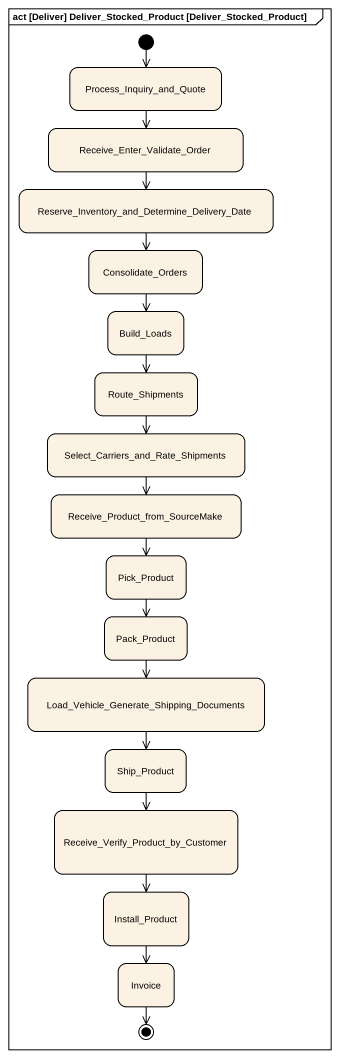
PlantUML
@startuml
mainframe act [Deliver] Deliver_Stocked_Product [Deliver_Stocked_Product]
hide empty description
state Process_Inquiry_and_Quote
state Receive_Enter_Validate_Order
state "Reserve_Inventory_and_Determine_Delivery_Date" as Reserve_Inventory_and
state Consolidate_Orders
state Build_Loads
state Route_Shipments
state "Select_Carriers_and_Rate_Shipments" as Select_Carriers_and_Rate
state "Receive_Product_from_SourceMake" as Receive_Product_from
state Pick_Product
state Pack_Product
state "Load_Vehicle_Generate_Shipping_Documents" as Load_Vehicle_Generate
state Ship_Product
state "Receive_Verify_Product_by_Customer" as Receive_Verify_Product_by
state Install_Product
state Invoice
[*] --> Process_Inquiry_and_Quote
Process_Inquiry_and_Quote --> Receive_Enter_Validate_Order
Receive_Enter_Validate_Order --> Reserve_Inventory_and
Reserve_Inventory_and --> Consolidate_Orders
Consolidate_Orders --> Build_Loads
Build_Loads --> Route_Shipments
Route_Shipments --> Select_Carriers_and_Rate
Select_Carriers_and_Rate --> Receive_Product_from
Receive_Product_from --> Pick_Product
Pick_Product --> Pack_Product
Pack_Product --> Load_Vehicle_Generate
Load_Vehicle_Generate --> Ship_Product
Ship_Product --> Receive_Verify_Product_by
Receive_Verify_Product_by --> Install_Product
Install_Product --> Invoice
Invoice --> [*]
@enduml
